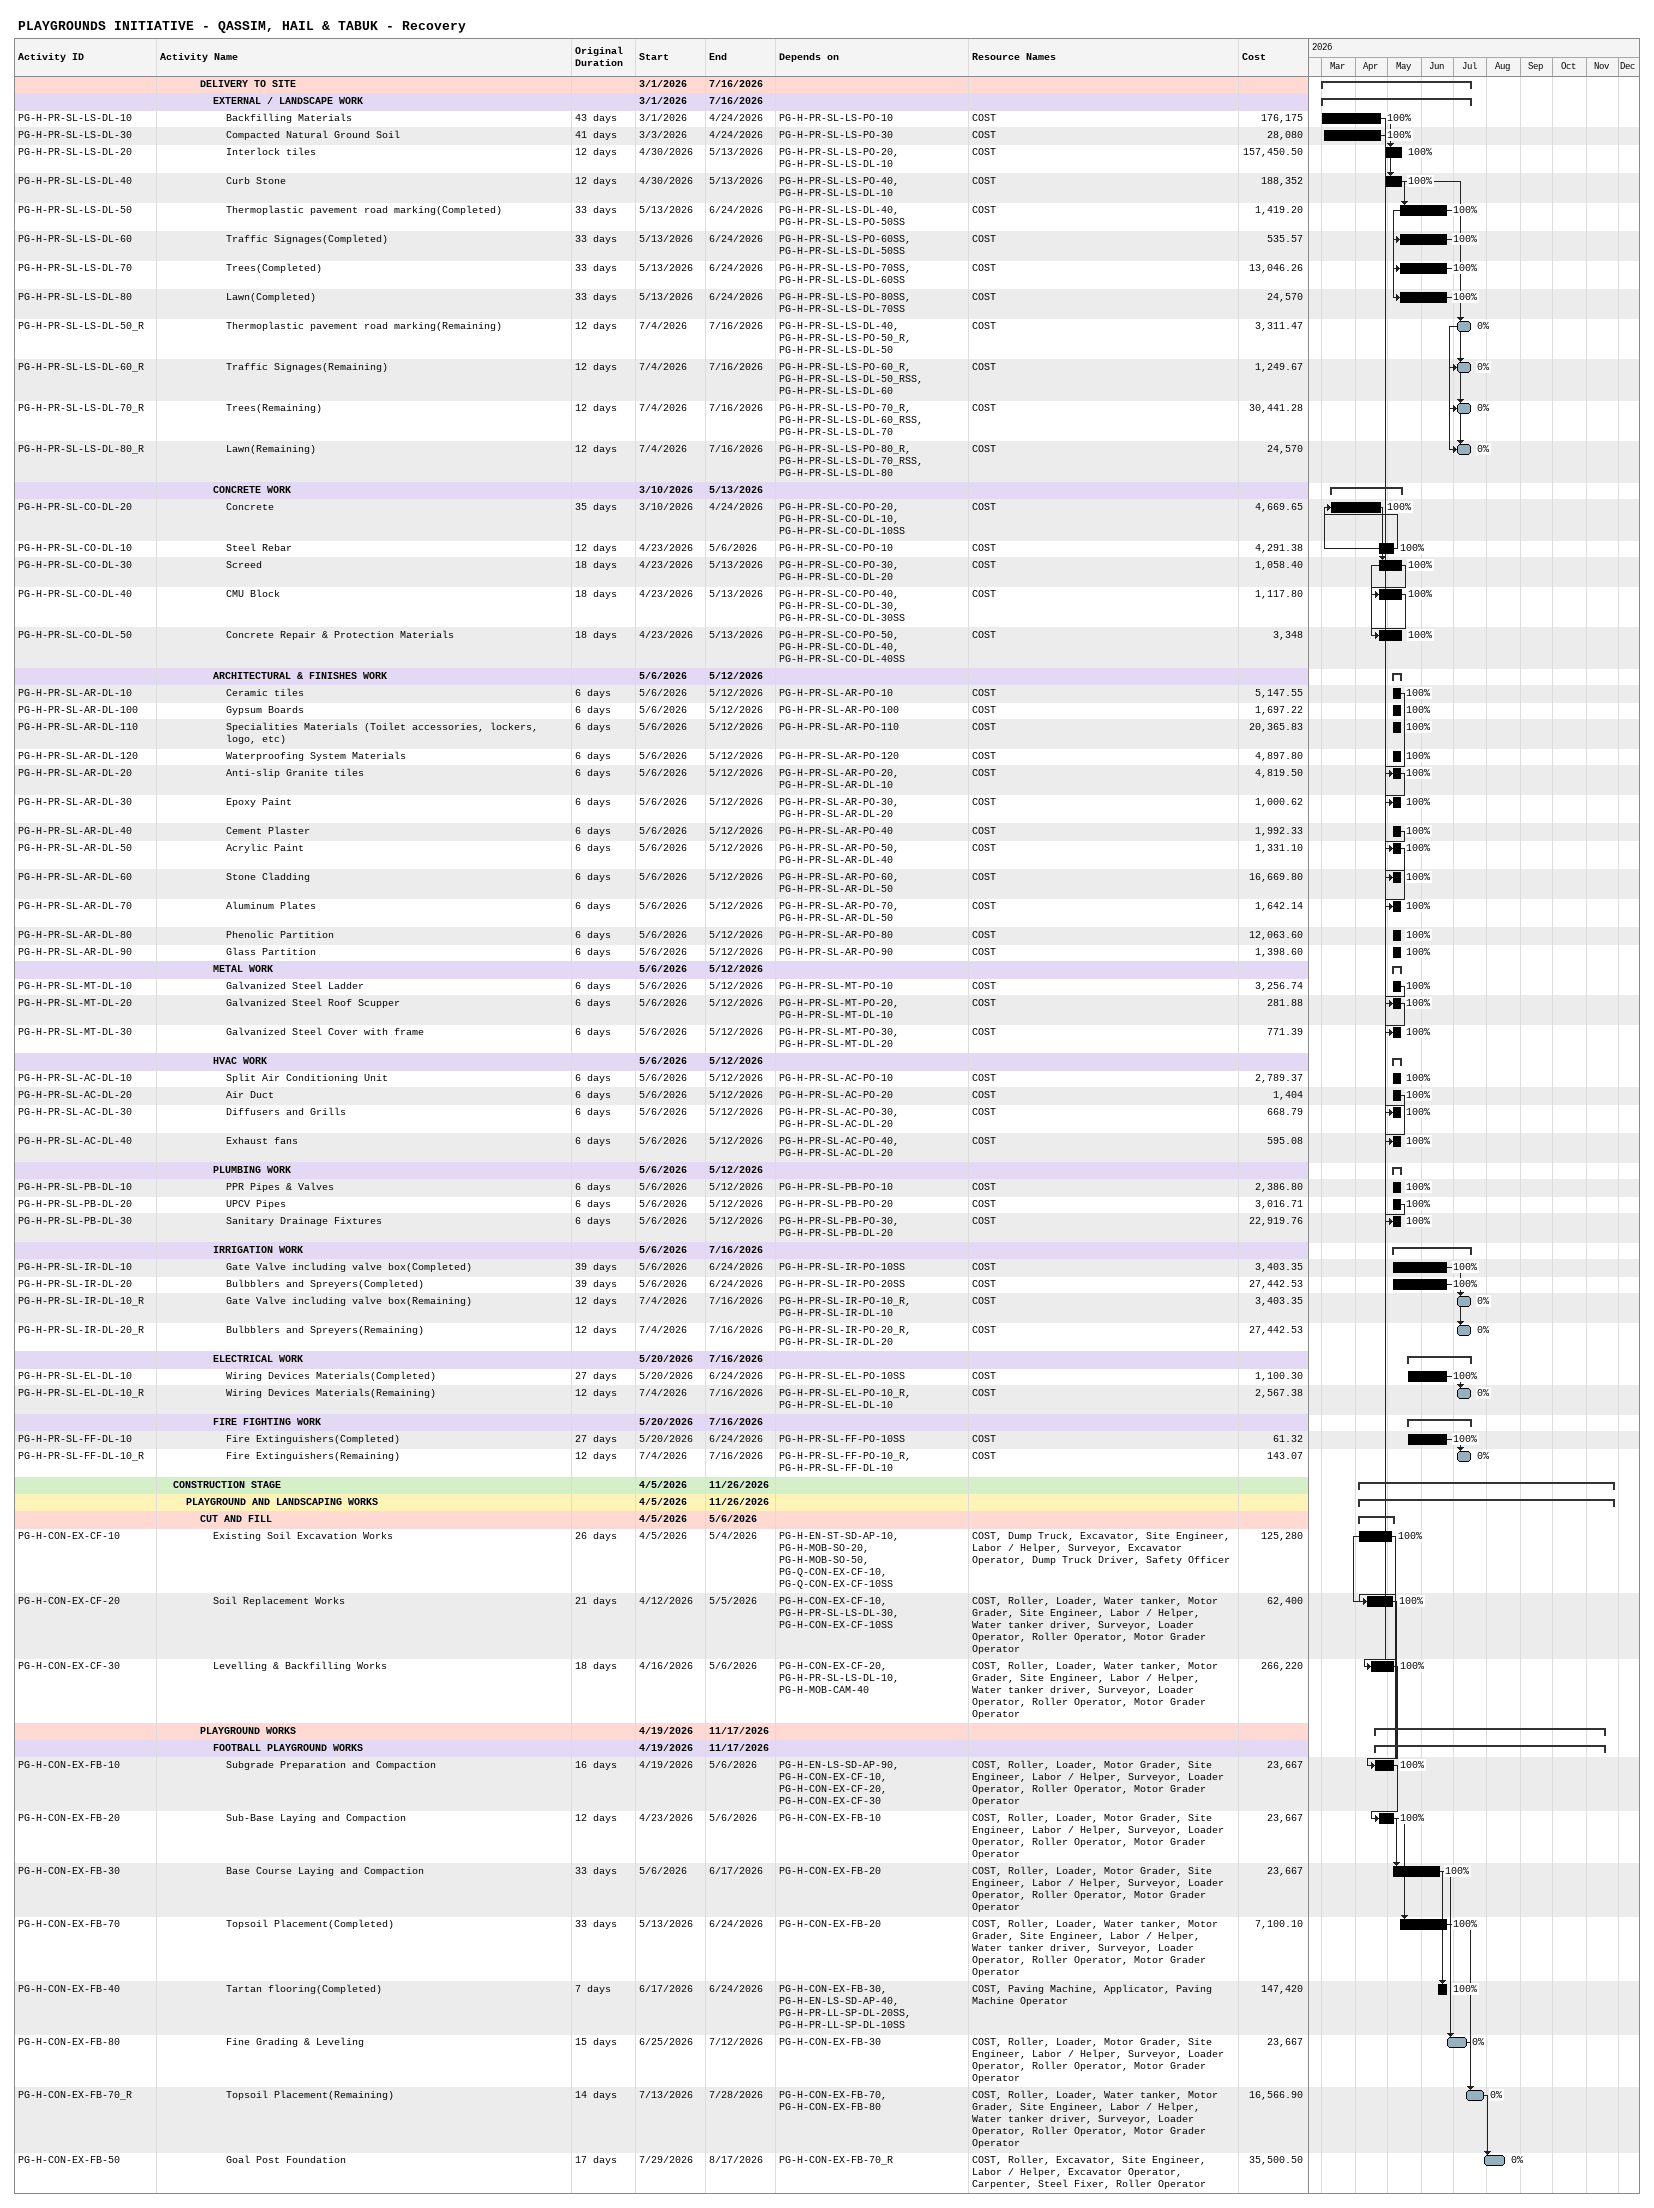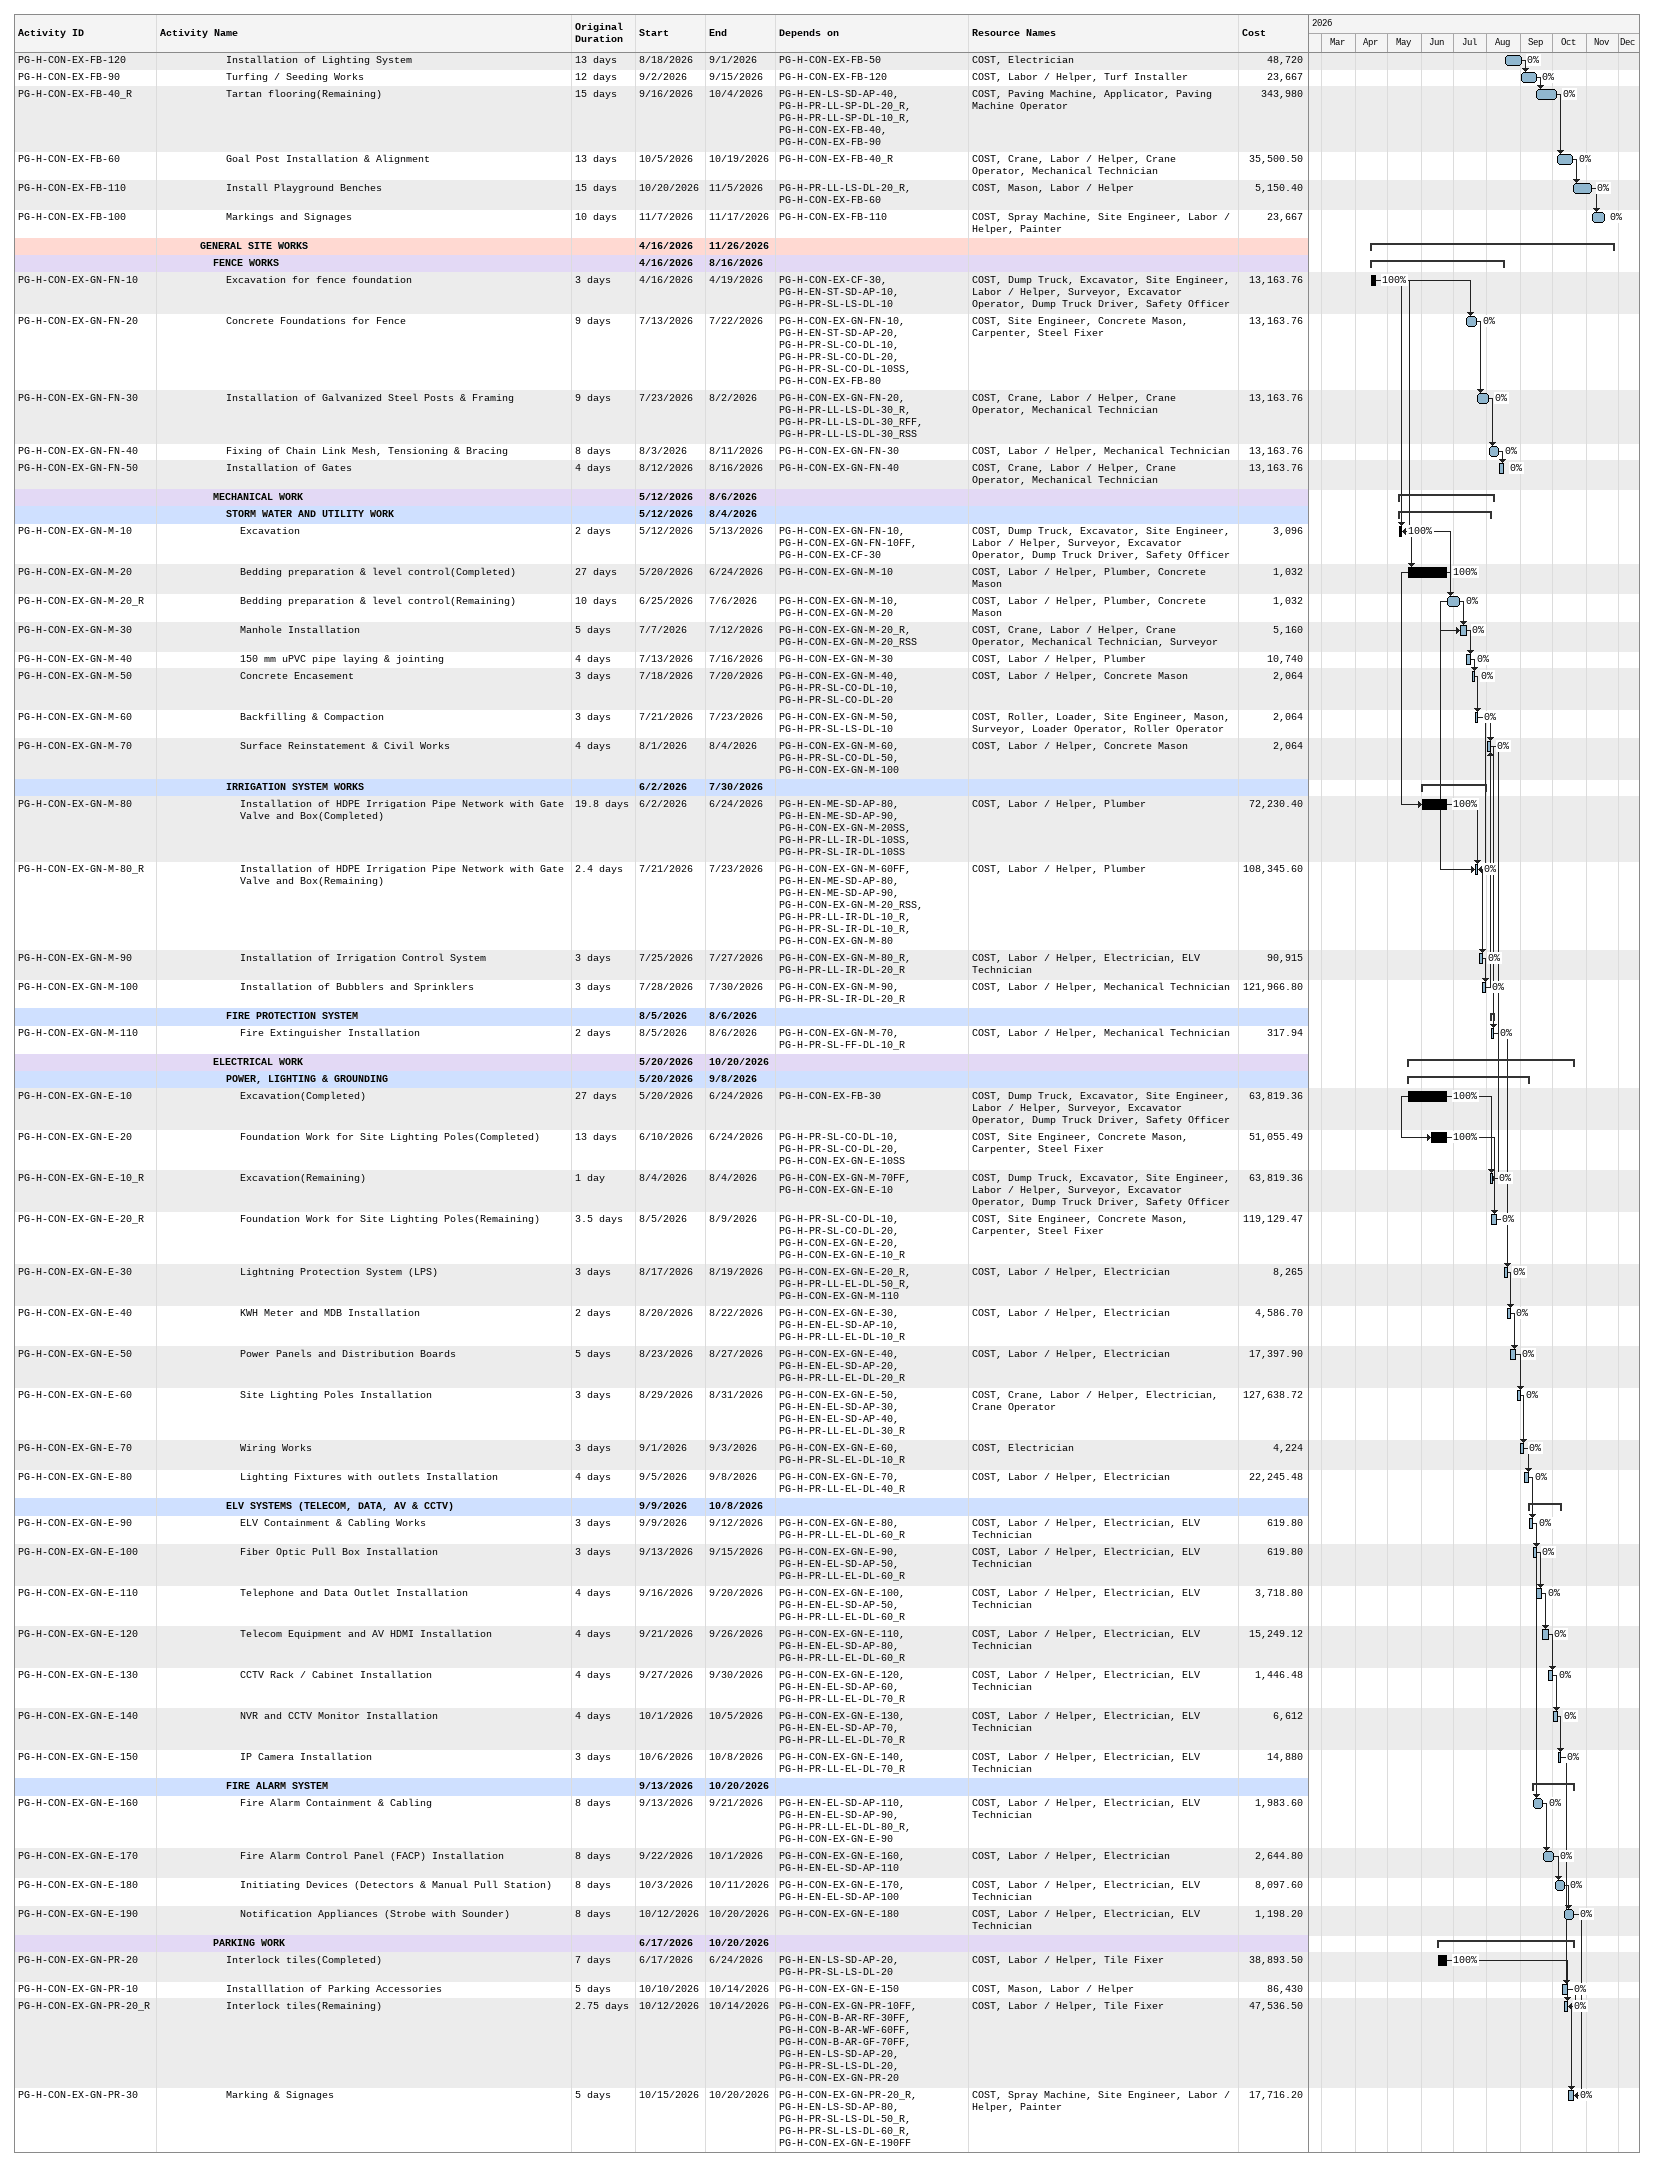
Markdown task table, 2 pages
PLAYGROUNDS INITIATIVE - QASSIM, HAIL & TABUK - Recovery

| ID | Level | Task | Original duration | Start | Finish | Predecessors | Resources | % complete | Cost |
|---|---|---|---|---|---|---|---|---|---|
|  | 4 | **DELIVERY TO SITE** |  | 2026-03-01 | 2026-07-16 |  |  |  |  |
|  | 5 | **EXTERNAL / LANDSCAPE WORK** |  | 2026-03-01 | 2026-07-16 |  |  |  |  |
| PG-H-PR-SL-LS-DL-10 | 6 | Backfilling Materials | 43d | 2026-03-01 | 2026-04-24 | PG-H-PR-SL-LS-PO-10 | COST | 100 | 176175 |
| PG-H-PR-SL-LS-DL-30 | 6 | Compacted Natural Ground Soil | 41d | 2026-03-03 | 2026-04-24 | PG-H-PR-SL-LS-PO-30 | COST | 100 | 28080 |
| PG-H-PR-SL-LS-DL-20 | 6 | Interlock tiles | 12d | 2026-04-30 | 2026-05-13 | PG-H-PR-SL-LS-PO-20, PG-H-PR-SL-LS-DL-10 | COST | 100 | 157450.50 |
| PG-H-PR-SL-LS-DL-40 | 6 | Curb Stone | 12d | 2026-04-30 | 2026-05-13 | PG-H-PR-SL-LS-PO-40, PG-H-PR-SL-LS-DL-10 | COST | 100 | 188352 |
| PG-H-PR-SL-LS-DL-50 | 6 | Thermoplastic pavement road marking(Completed) | 33d | 2026-05-13 | 2026-06-24 | PG-H-PR-SL-LS-DL-40, PG-H-PR-SL-LS-PO-50SS | COST | 100 | 1419.20 |
| PG-H-PR-SL-LS-DL-60 | 6 | Traffic Signages(Completed) | 33d | 2026-05-13 | 2026-06-24 | PG-H-PR-SL-LS-PO-60SS, PG-H-PR-SL-LS-DL-50SS | COST | 100 | 535.57 |
| PG-H-PR-SL-LS-DL-70 | 6 | Trees(Completed) | 33d | 2026-05-13 | 2026-06-24 | PG-H-PR-SL-LS-PO-70SS, PG-H-PR-SL-LS-DL-60SS | COST | 100 | 13046.26 |
| PG-H-PR-SL-LS-DL-80 | 6 | Lawn(Completed) | 33d | 2026-05-13 | 2026-06-24 | PG-H-PR-SL-LS-PO-80SS, PG-H-PR-SL-LS-DL-70SS | COST | 100 | 24570 |
| PG-H-PR-SL-LS-DL-50_R | 6 | Thermoplastic pavement road marking(Remaining) | 12d | 2026-07-04 | 2026-07-16 | PG-H-PR-SL-LS-DL-40, PG-H-PR-SL-LS-PO-50_R, PG-H-PR-SL-LS-DL-50 | COST | 0 | 3311.47 |
| PG-H-PR-SL-LS-DL-60_R | 6 | Traffic Signages(Remaining) | 12d | 2026-07-04 | 2026-07-16 | PG-H-PR-SL-LS-PO-60_R, PG-H-PR-SL-LS-DL-50_RSS, PG-H-PR-SL-LS-DL-60 | COST | 0 | 1249.67 |
| PG-H-PR-SL-LS-DL-70_R | 6 | Trees(Remaining) | 12d | 2026-07-04 | 2026-07-16 | PG-H-PR-SL-LS-PO-70_R, PG-H-PR-SL-LS-DL-60_RSS, PG-H-PR-SL-LS-DL-70 | COST | 0 | 30441.28 |
| PG-H-PR-SL-LS-DL-80_R | 6 | Lawn(Remaining) | 12d | 2026-07-04 | 2026-07-16 | PG-H-PR-SL-LS-PO-80_R, PG-H-PR-SL-LS-DL-70_RSS, PG-H-PR-SL-LS-DL-80 | COST | 0 | 24570 |
|  | 5 | **CONCRETE WORK** |  | 2026-03-10 | 2026-05-13 |  |  |  |  |
| PG-H-PR-SL-CO-DL-20 | 6 | Concrete | 35d | 2026-03-10 | 2026-04-24 | PG-H-PR-SL-CO-PO-20, PG-H-PR-SL-CO-DL-10, PG-H-PR-SL-CO-DL-10SS | COST | 100 | 4669.65 |
| PG-H-PR-SL-CO-DL-10 | 6 | Steel Rebar | 12d | 2026-04-23 | 2026-05-06 | PG-H-PR-SL-CO-PO-10 | COST | 100 | 4291.38 |
| PG-H-PR-SL-CO-DL-30 | 6 | Screed | 18d | 2026-04-23 | 2026-05-13 | PG-H-PR-SL-CO-PO-30, PG-H-PR-SL-CO-DL-20 | COST | 100 | 1058.40 |
| PG-H-PR-SL-CO-DL-40 | 6 | CMU Block | 18d | 2026-04-23 | 2026-05-13 | PG-H-PR-SL-CO-PO-40, PG-H-PR-SL-CO-DL-30, PG-H-PR-SL-CO-DL-30SS | COST | 100 | 1117.80 |
| PG-H-PR-SL-CO-DL-50 | 6 | Concrete Repair & Protection Materials | 18d | 2026-04-23 | 2026-05-13 | PG-H-PR-SL-CO-PO-50, PG-H-PR-SL-CO-DL-40, PG-H-PR-SL-CO-DL-40SS | COST | 100 | 3348 |
|  | 5 | **ARCHITECTURAL & FINISHES WORK** |  | 2026-05-06 | 2026-05-12 |  |  |  |  |
| PG-H-PR-SL-AR-DL-10 | 6 | Ceramic tiles | 6d | 2026-05-06 | 2026-05-12 | PG-H-PR-SL-AR-PO-10 | COST | 100 | 5147.55 |
| PG-H-PR-SL-AR-DL-100 | 6 | Gypsum Boards | 6d | 2026-05-06 | 2026-05-12 | PG-H-PR-SL-AR-PO-100 | COST | 100 | 1697.22 |
| PG-H-PR-SL-AR-DL-110 | 6 | Specialities Materials (Toilet accessories, lockers, logo, etc) | 6d | 2026-05-06 | 2026-05-12 | PG-H-PR-SL-AR-PO-110 | COST | 100 | 20365.83 |
| PG-H-PR-SL-AR-DL-120 | 6 | Waterproofing System Materials | 6d | 2026-05-06 | 2026-05-12 | PG-H-PR-SL-AR-PO-120 | COST | 100 | 4897.80 |
| PG-H-PR-SL-AR-DL-20 | 6 | Anti-slip Granite tiles | 6d | 2026-05-06 | 2026-05-12 | PG-H-PR-SL-AR-PO-20, PG-H-PR-SL-AR-DL-10 | COST | 100 | 4819.50 |
| PG-H-PR-SL-AR-DL-30 | 6 | Epoxy Paint | 6d | 2026-05-06 | 2026-05-12 | PG-H-PR-SL-AR-PO-30, PG-H-PR-SL-AR-DL-20 | COST | 100 | 1000.62 |
| PG-H-PR-SL-AR-DL-40 | 6 | Cement Plaster | 6d | 2026-05-06 | 2026-05-12 | PG-H-PR-SL-AR-PO-40 | COST | 100 | 1992.33 |
| PG-H-PR-SL-AR-DL-50 | 6 | Acrylic Paint | 6d | 2026-05-06 | 2026-05-12 | PG-H-PR-SL-AR-PO-50, PG-H-PR-SL-AR-DL-40 | COST | 100 | 1331.10 |
| PG-H-PR-SL-AR-DL-60 | 6 | Stone Cladding | 6d | 2026-05-06 | 2026-05-12 | PG-H-PR-SL-AR-PO-60, PG-H-PR-SL-AR-DL-50 | COST | 100 | 16669.80 |
| PG-H-PR-SL-AR-DL-70 | 6 | Aluminum Plates | 6d | 2026-05-06 | 2026-05-12 | PG-H-PR-SL-AR-PO-70, PG-H-PR-SL-AR-DL-50 | COST | 100 | 1642.14 |
| PG-H-PR-SL-AR-DL-80 | 6 | Phenolic Partition | 6d | 2026-05-06 | 2026-05-12 | PG-H-PR-SL-AR-PO-80 | COST | 100 | 12063.60 |
| PG-H-PR-SL-AR-DL-90 | 6 | Glass Partition | 6d | 2026-05-06 | 2026-05-12 | PG-H-PR-SL-AR-PO-90 | COST | 100 | 1398.60 |
|  | 5 | **METAL WORK** |  | 2026-05-06 | 2026-05-12 |  |  |  |  |
| PG-H-PR-SL-MT-DL-10 | 6 | Galvanized Steel Ladder | 6d | 2026-05-06 | 2026-05-12 | PG-H-PR-SL-MT-PO-10 | COST | 100 | 3256.74 |
| PG-H-PR-SL-MT-DL-20 | 6 | Galvanized Steel Roof Scupper | 6d | 2026-05-06 | 2026-05-12 | PG-H-PR-SL-MT-PO-20, PG-H-PR-SL-MT-DL-10 | COST | 100 | 281.88 |
| PG-H-PR-SL-MT-DL-30 | 6 | Galvanized Steel Cover with frame | 6d | 2026-05-06 | 2026-05-12 | PG-H-PR-SL-MT-PO-30, PG-H-PR-SL-MT-DL-20 | COST | 100 | 771.39 |
|  | 5 | **HVAC WORK** |  | 2026-05-06 | 2026-05-12 |  |  |  |  |
| PG-H-PR-SL-AC-DL-10 | 6 | Split Air Conditioning Unit | 6d | 2026-05-06 | 2026-05-12 | PG-H-PR-SL-AC-PO-10 | COST | 100 | 2789.37 |
| PG-H-PR-SL-AC-DL-20 | 6 | Air Duct | 6d | 2026-05-06 | 2026-05-12 | PG-H-PR-SL-AC-PO-20 | COST | 100 | 1404 |
| PG-H-PR-SL-AC-DL-30 | 6 | Diffusers and Grills | 6d | 2026-05-06 | 2026-05-12 | PG-H-PR-SL-AC-PO-30, PG-H-PR-SL-AC-DL-20 | COST | 100 | 668.79 |
| PG-H-PR-SL-AC-DL-40 | 6 | Exhaust fans | 6d | 2026-05-06 | 2026-05-12 | PG-H-PR-SL-AC-PO-40, PG-H-PR-SL-AC-DL-20 | COST | 100 | 595.08 |
|  | 5 | **PLUMBING WORK** |  | 2026-05-06 | 2026-05-12 |  |  |  |  |
| PG-H-PR-SL-PB-DL-10 | 6 | PPR Pipes & Valves | 6d | 2026-05-06 | 2026-05-12 | PG-H-PR-SL-PB-PO-10 | COST | 100 | 2386.80 |
| PG-H-PR-SL-PB-DL-20 | 6 | UPCV Pipes | 6d | 2026-05-06 | 2026-05-12 | PG-H-PR-SL-PB-PO-20 | COST | 100 | 3016.71 |
| PG-H-PR-SL-PB-DL-30 | 6 | Sanitary Drainage Fixtures | 6d | 2026-05-06 | 2026-05-12 | PG-H-PR-SL-PB-PO-30, PG-H-PR-SL-PB-DL-20 | COST | 100 | 22919.76 |
|  | 5 | **IRRIGATION WORK** |  | 2026-05-06 | 2026-07-16 |  |  |  |  |
| PG-H-PR-SL-IR-DL-10 | 6 | Gate Valve including valve box(Completed) | 39d | 2026-05-06 | 2026-06-24 | PG-H-PR-SL-IR-PO-10SS | COST | 100 | 3403.35 |
| PG-H-PR-SL-IR-DL-20 | 6 | Bulbblers and Spreyers(Completed) | 39d | 2026-05-06 | 2026-06-24 | PG-H-PR-SL-IR-PO-20SS | COST | 100 | 27442.53 |
| PG-H-PR-SL-IR-DL-10_R | 6 | Gate Valve including valve box(Remaining) | 12d | 2026-07-04 | 2026-07-16 | PG-H-PR-SL-IR-PO-10_R, PG-H-PR-SL-IR-DL-10 | COST | 0 | 3403.35 |
| PG-H-PR-SL-IR-DL-20_R | 6 | Bulbblers and Spreyers(Remaining) | 12d | 2026-07-04 | 2026-07-16 | PG-H-PR-SL-IR-PO-20_R, PG-H-PR-SL-IR-DL-20 | COST | 0 | 27442.53 |
|  | 5 | **ELECTRICAL WORK** |  | 2026-05-20 | 2026-07-16 |  |  |  |  |
| PG-H-PR-SL-EL-DL-10 | 6 | Wiring Devices Materials(Completed) | 27d | 2026-05-20 | 2026-06-24 | PG-H-PR-SL-EL-PO-10SS | COST | 100 | 1100.30 |
| PG-H-PR-SL-EL-DL-10_R | 6 | Wiring Devices Materials(Remaining) | 12d | 2026-07-04 | 2026-07-16 | PG-H-PR-SL-EL-PO-10_R, PG-H-PR-SL-EL-DL-10 | COST | 0 | 2567.38 |
|  | 5 | **FIRE FIGHTING WORK** |  | 2026-05-20 | 2026-07-16 |  |  |  |  |
| PG-H-PR-SL-FF-DL-10 | 6 | Fire Extinguishers(Completed) | 27d | 2026-05-20 | 2026-06-24 | PG-H-PR-SL-FF-PO-10SS | COST | 100 | 61.32 |
| PG-H-PR-SL-FF-DL-10_R | 6 | Fire Extinguishers(Remaining) | 12d | 2026-07-04 | 2026-07-16 | PG-H-PR-SL-FF-PO-10_R, PG-H-PR-SL-FF-DL-10 | COST | 0 | 143.07 |
|  | 2 | **CONSTRUCTION STAGE** |  | 2026-04-05 | 2026-11-26 |  |  |  |  |
|  | 3 | **PLAYGROUND AND LANDSCAPING WORKS** |  | 2026-04-05 | 2026-11-26 |  |  |  |  |
|  | 4 | **CUT AND FILL** |  | 2026-04-05 | 2026-05-06 |  |  |  |  |
| PG-H-CON-EX-CF-10 | 5 | Existing Soil Excavation Works | 26d | 2026-04-05 | 2026-05-04 | PG-H-EN-ST-SD-AP-10, PG-H-MOB-SO-20, PG-H-MOB-SO-50, PG-Q-CON-EX-CF-10, PG-Q-CON-EX-CF-10SS | COST, Dump Truck, Excavator, Site Engineer, Labor / Helper, Surveyor, Excavator Operator, Dump Truck Driver, Safety Officer | 100 | 125280 |
| PG-H-CON-EX-CF-20 | 5 | Soil Replacement Works | 21d | 2026-04-12 | 2026-05-05 | PG-H-CON-EX-CF-10, PG-H-PR-SL-LS-DL-30, PG-H-CON-EX-CF-10SS | COST, Roller, Loader, Water tanker, Motor Grader, Site Engineer, Labor / Helper, Water tanker driver, Surveyor, Loader Operator, Roller Operator, Motor Grader Operator | 100 | 62400 |
| PG-H-CON-EX-CF-30 | 5 | Levelling & Backfilling Works | 18d | 2026-04-16 | 2026-05-06 | PG-H-CON-EX-CF-20, PG-H-PR-SL-LS-DL-10, PG-H-MOB-CAM-40 | COST, Roller, Loader, Water tanker, Motor Grader, Site Engineer, Labor / Helper, Water tanker driver, Surveyor, Loader Operator, Roller Operator, Motor Grader Operator | 100 | 266220 |
|  | 4 | **PLAYGROUND WORKS** |  | 2026-04-19 | 2026-11-17 |  |  |  |  |
|  | 5 | **FOOTBALL PLAYGROUND WORKS** |  | 2026-04-19 | 2026-11-17 |  |  |  |  |
| PG-H-CON-EX-FB-10 | 6 | Subgrade Preparation and Compaction | 16d | 2026-04-19 | 2026-05-06 | PG-H-EN-LS-SD-AP-90, PG-H-CON-EX-CF-10, PG-H-CON-EX-CF-20, PG-H-CON-EX-CF-30 | COST, Roller, Loader, Motor Grader, Site Engineer, Labor / Helper, Surveyor, Loader Operator, Roller Operator, Motor Grader Operator | 100 | 23667 |
| PG-H-CON-EX-FB-20 | 6 | Sub-Base Laying and Compaction | 12d | 2026-04-23 | 2026-05-06 | PG-H-CON-EX-FB-10 | COST, Roller, Loader, Motor Grader, Site Engineer, Labor / Helper, Surveyor, Loader Operator, Roller Operator, Motor Grader Operator | 100 | 23667 |
| PG-H-CON-EX-FB-30 | 6 | Base Course Laying and Compaction | 33d | 2026-05-06 | 2026-06-17 | PG-H-CON-EX-FB-20 | COST, Roller, Loader, Motor Grader, Site Engineer, Labor / Helper, Surveyor, Loader Operator, Roller Operator, Motor Grader Operator | 100 | 23667 |
| PG-H-CON-EX-FB-70 | 6 | Topsoil Placement(Completed) | 33d | 2026-05-13 | 2026-06-24 | PG-H-CON-EX-FB-20 | COST, Roller, Loader, Water tanker, Motor Grader, Site Engineer, Labor / Helper, Water tanker driver, Surveyor, Loader Operator, Roller Operator, Motor Grader Operator | 100 | 7100.10 |
| PG-H-CON-EX-FB-40 | 6 | Tartan flooring(Completed) | 7d | 2026-06-17 | 2026-06-24 | PG-H-CON-EX-FB-30, PG-H-EN-LS-SD-AP-40, PG-H-PR-LL-SP-DL-20SS, PG-H-PR-LL-SP-DL-10SS | COST, Paving Machine, Applicator, Paving Machine Operator | 100 | 147420 |
| PG-H-CON-EX-FB-80 | 6 | Fine Grading & Leveling | 15d | 2026-06-25 | 2026-07-12 | PG-H-CON-EX-FB-30 | COST, Roller, Loader, Motor Grader, Site Engineer, Labor / Helper, Surveyor, Loader Operator, Roller Operator, Motor Grader Operator | 0 | 23667 |
| PG-H-CON-EX-FB-70_R | 6 | Topsoil Placement(Remaining) | 14d | 2026-07-13 | 2026-07-28 | PG-H-CON-EX-FB-70, PG-H-CON-EX-FB-80 | COST, Roller, Loader, Water tanker, Motor Grader, Site Engineer, Labor / Helper, Water tanker driver, Surveyor, Loader Operator, Roller Operator, Motor Grader Operator | 0 | 16566.90 |
| PG-H-CON-EX-FB-50 | 6 | Goal Post Foundation | 17d | 2026-07-29 | 2026-08-17 | PG-H-CON-EX-FB-70_R | COST, Roller, Excavator, Site Engineer, Labor / Helper, Excavator Operator, Carpenter, Steel Fixer, Roller Operator | 0 | 35500.50 |
| PG-H-CON-EX-FB-120 | 6 | Installation of Lighting System | 13d | 2026-08-18 | 2026-09-01 | PG-H-CON-EX-FB-50 | COST, Electrician | 0 | 48720 |
| PG-H-CON-EX-FB-90 | 6 | Turfing / Seeding Works | 12d | 2026-09-02 | 2026-09-15 | PG-H-CON-EX-FB-120 | COST, Labor / Helper, Turf Installer | 0 | 23667 |
| PG-H-CON-EX-FB-40_R | 6 | Tartan flooring(Remaining) | 15d | 2026-09-16 | 2026-10-04 | PG-H-EN-LS-SD-AP-40, PG-H-PR-LL-SP-DL-20_R, PG-H-PR-LL-SP-DL-10_R, PG-H-CON-EX-FB-40, PG-H-CON-EX-FB-90 | COST, Paving Machine, Applicator, Paving Machine Operator | 0 | 343980 |
| PG-H-CON-EX-FB-60 | 6 | Goal Post Installation & Alignment | 13d | 2026-10-05 | 2026-10-19 | PG-H-CON-EX-FB-40_R | COST, Crane, Labor / Helper, Crane Operator, Mechanical Technician | 0 | 35500.50 |
| PG-H-CON-EX-FB-110 | 6 | Install Playground Benches | 15d | 2026-10-20 | 2026-11-05 | PG-H-PR-LL-LS-DL-20_R, PG-H-CON-EX-FB-60 | COST, Mason, Labor / Helper | 0 | 5150.40 |
| PG-H-CON-EX-FB-100 | 6 | Markings and Signages | 10d | 2026-11-07 | 2026-11-17 | PG-H-CON-EX-FB-110 | COST, Spray Machine, Site Engineer, Labor / Helper, Painter | 0 | 23667 |
|  | 4 | **GENERAL SITE WORKS** |  | 2026-04-16 | 2026-11-26 |  |  |  |  |
|  | 5 | **FENCE WORKS** |  | 2026-04-16 | 2026-08-16 |  |  |  |  |
| PG-H-CON-EX-GN-FN-10 | 6 | Excavation for fence foundation | 3d | 2026-04-16 | 2026-04-19 | PG-H-CON-EX-CF-30, PG-H-EN-ST-SD-AP-10, PG-H-PR-SL-LS-DL-10 | COST, Dump Truck, Excavator, Site Engineer, Labor / Helper, Surveyor, Excavator Operator, Dump Truck Driver, Safety Officer | 100 | 13163.76 |
| PG-H-CON-EX-GN-FN-20 | 6 | Concrete Foundations for Fence | 9d | 2026-07-13 | 2026-07-22 | PG-H-CON-EX-GN-FN-10, PG-H-EN-ST-SD-AP-20, PG-H-PR-SL-CO-DL-10, PG-H-PR-SL-CO-DL-20, PG-H-PR-SL-CO-DL-10SS, PG-H-CON-EX-FB-80 | COST, Site Engineer, Concrete Mason, Carpenter, Steel Fixer | 0 | 13163.76 |
| PG-H-CON-EX-GN-FN-30 | 6 | Installation of Galvanized Steel Posts & Framing | 9d | 2026-07-23 | 2026-08-02 | PG-H-CON-EX-GN-FN-20, PG-H-PR-LL-LS-DL-30_R, PG-H-PR-LL-LS-DL-30_RFF, PG-H-PR-LL-LS-DL-30_RSS | COST, Crane, Labor / Helper, Crane Operator, Mechanical Technician | 0 | 13163.76 |
| PG-H-CON-EX-GN-FN-40 | 6 | Fixing of Chain Link Mesh, Tensioning & Bracing | 8d | 2026-08-03 | 2026-08-11 | PG-H-CON-EX-GN-FN-30 | COST, Labor / Helper, Mechanical Technician | 0 | 13163.76 |
| PG-H-CON-EX-GN-FN-50 | 6 | Installation of Gates | 4d | 2026-08-12 | 2026-08-16 | PG-H-CON-EX-GN-FN-40 | COST, Crane, Labor / Helper, Crane Operator, Mechanical Technician | 0 | 13163.76 |
|  | 5 | **MECHANICAL WORK** |  | 2026-05-12 | 2026-08-06 |  |  |  |  |
|  | 6 | **STORM WATER AND UTILITY WORK** |  | 2026-05-12 | 2026-08-04 |  |  |  |  |
| PG-H-CON-EX-GN-M-10 | 7 | Excavation | 2d | 2026-05-12 | 2026-05-13 | PG-H-CON-EX-GN-FN-10, PG-H-CON-EX-GN-FN-10FF, PG-H-CON-EX-CF-30 | COST, Dump Truck, Excavator, Site Engineer, Labor / Helper, Surveyor, Excavator Operator, Dump Truck Driver, Safety Officer | 100 | 3096 |
| PG-H-CON-EX-GN-M-20 | 7 | Bedding preparation & level control(Completed) | 27d | 2026-05-20 | 2026-06-24 | PG-H-CON-EX-GN-M-10 | COST, Labor / Helper, Plumber, Concrete Mason | 100 | 1032 |
| PG-H-CON-EX-GN-M-20_R | 7 | Bedding preparation & level control(Remaining) | 10d | 2026-06-25 | 2026-07-06 | PG-H-CON-EX-GN-M-10, PG-H-CON-EX-GN-M-20 | COST, Labor / Helper, Plumber, Concrete Mason | 0 | 1032 |
| PG-H-CON-EX-GN-M-30 | 7 | Manhole Installation | 5d | 2026-07-07 | 2026-07-12 | PG-H-CON-EX-GN-M-20_R, PG-H-CON-EX-GN-M-20_RSS | COST, Crane, Labor / Helper, Crane Operator, Mechanical Technician, Surveyor | 0 | 5160 |
| PG-H-CON-EX-GN-M-40 | 7 | 150 mm uPVC pipe laying & jointing | 4d | 2026-07-13 | 2026-07-16 | PG-H-CON-EX-GN-M-30 | COST, Labor / Helper, Plumber | 0 | 10740 |
| PG-H-CON-EX-GN-M-50 | 7 | Concrete Encasement | 3d | 2026-07-18 | 2026-07-20 | PG-H-CON-EX-GN-M-40, PG-H-PR-SL-CO-DL-10, PG-H-PR-SL-CO-DL-20 | COST, Labor / Helper, Concrete Mason | 0 | 2064 |
| PG-H-CON-EX-GN-M-60 | 7 | Backfilling & Compaction | 3d | 2026-07-21 | 2026-07-23 | PG-H-CON-EX-GN-M-50, PG-H-PR-SL-LS-DL-10 | COST, Roller, Loader, Site Engineer, Mason, Surveyor, Loader Operator, Roller Operator | 0 | 2064 |
| PG-H-CON-EX-GN-M-70 | 7 | Surface Reinstatement & Civil Works | 4d | 2026-08-01 | 2026-08-04 | PG-H-CON-EX-GN-M-60, PG-H-PR-SL-CO-DL-50, PG-H-CON-EX-GN-M-100 | COST, Labor / Helper, Concrete Mason | 0 | 2064 |
|  | 6 | **IRRIGATION SYSTEM WORKS** |  | 2026-06-02 | 2026-07-30 |  |  |  |  |
| PG-H-CON-EX-GN-M-80 | 7 | Installation of HDPE Irrigation Pipe Network with Gate Valve and Box(Completed) | 19.8d | 2026-06-02 | 2026-06-24 | PG-H-EN-ME-SD-AP-80, PG-H-EN-ME-SD-AP-90, PG-H-CON-EX-GN-M-20SS, PG-H-PR-LL-IR-DL-10SS, PG-H-PR-SL-IR-DL-10SS | COST, Labor / Helper, Plumber | 100 | 72230.40 |
| PG-H-CON-EX-GN-M-80_R | 7 | Installation of HDPE Irrigation Pipe Network with Gate Valve and Box(Remaining) | 2.4d | 2026-07-21 | 2026-07-23 | PG-H-CON-EX-GN-M-60FF, PG-H-EN-ME-SD-AP-80, PG-H-EN-ME-SD-AP-90, PG-H-CON-EX-GN-M-20_RSS, PG-H-PR-LL-IR-DL-10_R, PG-H-PR-SL-IR-DL-10_R, PG-H-CON-EX-GN-M-80 | COST, Labor / Helper, Plumber | 0 | 108345.60 |
| PG-H-CON-EX-GN-M-90 | 7 | Installation of Irrigation Control System | 3d | 2026-07-25 | 2026-07-27 | PG-H-CON-EX-GN-M-80_R, PG-H-PR-LL-IR-DL-20_R | COST, Labor / Helper, Electrician, ELV Technician | 0 | 90915 |
| PG-H-CON-EX-GN-M-100 | 7 | Installation of Bubblers and Sprinklers | 3d | 2026-07-28 | 2026-07-30 | PG-H-CON-EX-GN-M-90, PG-H-PR-SL-IR-DL-20_R | COST, Labor / Helper, Mechanical Technician | 0 | 121966.80 |
|  | 6 | **FIRE PROTECTION SYSTEM** |  | 2026-08-05 | 2026-08-06 |  |  |  |  |
| PG-H-CON-EX-GN-M-110 | 7 | Fire Extinguisher Installation | 2d | 2026-08-05 | 2026-08-06 | PG-H-CON-EX-GN-M-70, PG-H-PR-SL-FF-DL-10_R | COST, Labor / Helper, Mechanical Technician | 0 | 317.94 |
|  | 5 | **ELECTRICAL WORK** |  | 2026-05-20 | 2026-10-20 |  |  |  |  |
|  | 6 | **POWER, LIGHTING & GROUNDING** |  | 2026-05-20 | 2026-09-08 |  |  |  |  |
| PG-H-CON-EX-GN-E-10 | 7 | Excavation(Completed) | 27d | 2026-05-20 | 2026-06-24 | PG-H-CON-EX-FB-30 | COST, Dump Truck, Excavator, Site Engineer, Labor / Helper, Surveyor, Excavator Operator, Dump Truck Driver, Safety Officer | 100 | 63819.36 |
| PG-H-CON-EX-GN-E-20 | 7 | Foundation Work for Site Lighting Poles(Completed) | 13d | 2026-06-10 | 2026-06-24 | PG-H-PR-SL-CO-DL-10, PG-H-PR-SL-CO-DL-20, PG-H-CON-EX-GN-E-10SS | COST, Site Engineer, Concrete Mason, Carpenter, Steel Fixer | 100 | 51055.49 |
| PG-H-CON-EX-GN-E-10_R | 7 | Excavation(Remaining) | 1d | 2026-08-04 | 2026-08-04 | PG-H-CON-EX-GN-M-70FF, PG-H-CON-EX-GN-E-10 | COST, Dump Truck, Excavator, Site Engineer, Labor / Helper, Surveyor, Excavator Operator, Dump Truck Driver, Safety Officer | 0 | 63819.36 |
| PG-H-CON-EX-GN-E-20_R | 7 | Foundation Work for Site Lighting Poles(Remaining) | 3.5d | 2026-08-05 | 2026-08-09 | PG-H-PR-SL-CO-DL-10, PG-H-PR-SL-CO-DL-20, PG-H-CON-EX-GN-E-20, PG-H-CON-EX-GN-E-10_R | COST, Site Engineer, Concrete Mason, Carpenter, Steel Fixer | 0 | 119129.47 |
| PG-H-CON-EX-GN-E-30 | 7 | Lightning Protection System (LPS) | 3d | 2026-08-17 | 2026-08-19 | PG-H-CON-EX-GN-E-20_R, PG-H-PR-LL-EL-DL-50_R, PG-H-CON-EX-GN-M-110 | COST, Labor / Helper, Electrician | 0 | 8265 |
| PG-H-CON-EX-GN-E-40 | 7 | KWH Meter and MDB Installation | 2d | 2026-08-20 | 2026-08-22 | PG-H-CON-EX-GN-E-30, PG-H-EN-EL-SD-AP-10, PG-H-PR-LL-EL-DL-10_R | COST, Labor / Helper, Electrician | 0 | 4586.70 |
| PG-H-CON-EX-GN-E-50 | 7 | Power Panels and Distribution Boards | 5d | 2026-08-23 | 2026-08-27 | PG-H-CON-EX-GN-E-40, PG-H-EN-EL-SD-AP-20, PG-H-PR-LL-EL-DL-20_R | COST, Labor / Helper, Electrician | 0 | 17397.90 |
| PG-H-CON-EX-GN-E-60 | 7 | Site Lighting Poles Installation | 3d | 2026-08-29 | 2026-08-31 | PG-H-CON-EX-GN-E-50, PG-H-EN-EL-SD-AP-30, PG-H-EN-EL-SD-AP-40, PG-H-PR-LL-EL-DL-30_R | COST, Crane, Labor / Helper, Electrician, Crane Operator | 0 | 127638.72 |
| PG-H-CON-EX-GN-E-70 | 7 | Wiring Works | 3d | 2026-09-01 | 2026-09-03 | PG-H-CON-EX-GN-E-60, PG-H-PR-SL-EL-DL-10_R | COST, Electrician | 0 | 4224 |
| PG-H-CON-EX-GN-E-80 | 7 | Lighting Fixtures with outlets Installation | 4d | 2026-09-05 | 2026-09-08 | PG-H-CON-EX-GN-E-70, PG-H-PR-LL-EL-DL-40_R | COST, Labor / Helper, Electrician | 0 | 22245.48 |
|  | 6 | **ELV SYSTEMS (TELECOM, DATA, AV & CCTV)** |  | 2026-09-09 | 2026-10-08 |  |  |  |  |
| PG-H-CON-EX-GN-E-90 | 7 | ELV Containment & Cabling Works | 3d | 2026-09-09 | 2026-09-12 | PG-H-CON-EX-GN-E-80, PG-H-PR-LL-EL-DL-60_R | COST, Labor / Helper, Electrician, ELV Technician | 0 | 619.80 |
| PG-H-CON-EX-GN-E-100 | 7 | Fiber Optic Pull Box Installation | 3d | 2026-09-13 | 2026-09-15 | PG-H-CON-EX-GN-E-90, PG-H-EN-EL-SD-AP-50, PG-H-PR-LL-EL-DL-60_R | COST, Labor / Helper, Electrician, ELV Technician | 0 | 619.80 |
| PG-H-CON-EX-GN-E-110 | 7 | Telephone and Data Outlet Installation | 4d | 2026-09-16 | 2026-09-20 | PG-H-CON-EX-GN-E-100, PG-H-EN-EL-SD-AP-50, PG-H-PR-LL-EL-DL-60_R | COST, Labor / Helper, Electrician, ELV Technician | 0 | 3718.80 |
| PG-H-CON-EX-GN-E-120 | 7 | Telecom Equipment and AV HDMI Installation | 4d | 2026-09-21 | 2026-09-26 | PG-H-CON-EX-GN-E-110, PG-H-EN-EL-SD-AP-80, PG-H-PR-LL-EL-DL-60_R | COST, Labor / Helper, Electrician, ELV Technician | 0 | 15249.12 |
| PG-H-CON-EX-GN-E-130 | 7 | CCTV Rack / Cabinet Installation | 4d | 2026-09-27 | 2026-09-30 | PG-H-CON-EX-GN-E-120, PG-H-EN-EL-SD-AP-60, PG-H-PR-LL-EL-DL-70_R | COST, Labor / Helper, Electrician, ELV Technician | 0 | 1446.48 |
| PG-H-CON-EX-GN-E-140 | 7 | NVR and CCTV Monitor Installation | 4d | 2026-10-01 | 2026-10-05 | PG-H-CON-EX-GN-E-130, PG-H-EN-EL-SD-AP-70, PG-H-PR-LL-EL-DL-70_R | COST, Labor / Helper, Electrician, ELV Technician | 0 | 6612 |
| PG-H-CON-EX-GN-E-150 | 7 | IP Camera Installation | 3d | 2026-10-06 | 2026-10-08 | PG-H-CON-EX-GN-E-140, PG-H-PR-LL-EL-DL-70_R | COST, Labor / Helper, Electrician, ELV Technician | 0 | 14880 |
|  | 6 | **FIRE ALARM SYSTEM** |  | 2026-09-13 | 2026-10-20 |  |  |  |  |
| PG-H-CON-EX-GN-E-160 | 7 | Fire Alarm Containment & Cabling | 8d | 2026-09-13 | 2026-09-21 | PG-H-EN-EL-SD-AP-110, PG-H-EN-EL-SD-AP-90, PG-H-PR-LL-EL-DL-80_R, PG-H-CON-EX-GN-E-90 | COST, Labor / Helper, Electrician, ELV Technician | 0 | 1983.60 |
| PG-H-CON-EX-GN-E-170 | 7 | Fire Alarm Control Panel (FACP) Installation | 8d | 2026-09-22 | 2026-10-01 | PG-H-CON-EX-GN-E-160, PG-H-EN-EL-SD-AP-110 | COST, Labor / Helper, Electrician | 0 | 2644.80 |
| PG-H-CON-EX-GN-E-180 | 7 | Initiating Devices (Detectors & Manual Pull Station) | 8d | 2026-10-03 | 2026-10-11 | PG-H-CON-EX-GN-E-170, PG-H-EN-EL-SD-AP-100 | COST, Labor / Helper, Electrician, ELV Technician | 0 | 8097.60 |
| PG-H-CON-EX-GN-E-190 | 7 | Notification Appliances (Strobe with Sounder) | 8d | 2026-10-12 | 2026-10-20 | PG-H-CON-EX-GN-E-180 | COST, Labor / Helper, Electrician, ELV Technician | 0 | 1198.20 |
|  | 5 | **PARKING WORK** |  | 2026-06-17 | 2026-10-20 |  |  |  |  |
| PG-H-CON-EX-GN-PR-20 | 6 | Interlock tiles(Completed) | 7d | 2026-06-17 | 2026-06-24 | PG-H-EN-LS-SD-AP-20, PG-H-PR-SL-LS-DL-20 | COST, Labor / Helper, Tile Fixer | 100 | 38893.50 |
| PG-H-CON-EX-GN-PR-10 | 6 | Installlation of Parking Accessories | 5d | 2026-10-10 | 2026-10-14 | PG-H-CON-EX-GN-E-150 | COST, Mason, Labor / Helper | 0 | 86430 |
| PG-H-CON-EX-GN-PR-20_R | 6 | Interlock tiles(Remaining) | 2.75d | 2026-10-12 | 2026-10-14 | PG-H-CON-EX-GN-PR-10FF, PG-H-CON-B-AR-RF-30FF, PG-H-CON-B-AR-WF-60FF, PG-H-CON-B-AR-GF-70FF, PG-H-EN-LS-SD-AP-20, PG-H-PR-SL-LS-DL-20, PG-H-CON-EX-GN-PR-20 | COST, Labor / Helper, Tile Fixer | 0 | 47536.50 |
| PG-H-CON-EX-GN-PR-30 | 6 | Marking & Signages | 5d | 2026-10-15 | 2026-10-20 | PG-H-CON-EX-GN-PR-20_R, PG-H-EN-LS-SD-AP-80, PG-H-PR-SL-LS-DL-50_R, PG-H-PR-SL-LS-DL-60_R, PG-H-CON-EX-GN-E-190FF | COST, Spray Machine, Site Engineer, Labor / Helper, Painter | 0 | 17716.20 |
